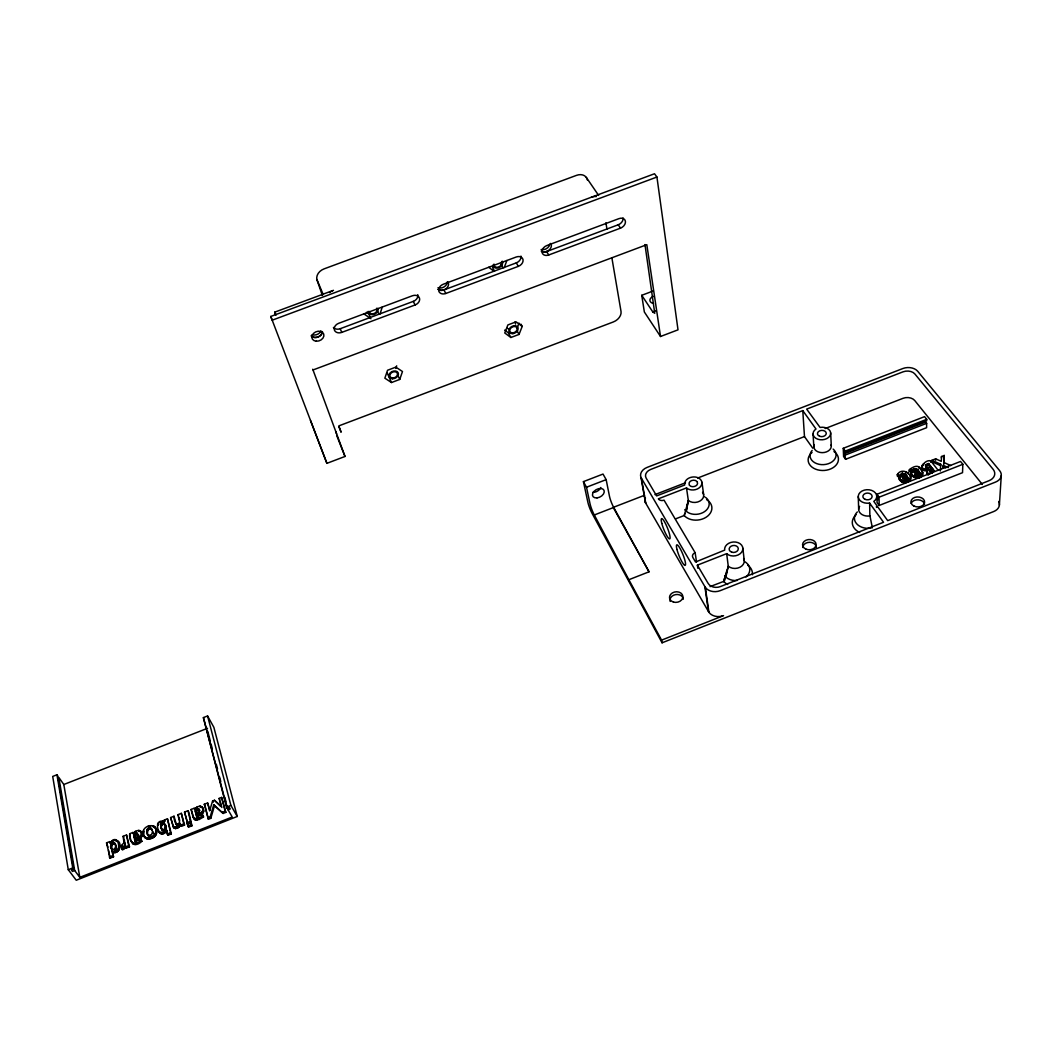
<?xml version="1.0" encoding="UTF-8"?>
<svg xmlns="http://www.w3.org/2000/svg" width="1054" height="1054" viewBox="0 0 1054 1054"><rect width="100%" height="100%" fill="white"/><g stroke="black" fill="none" stroke-linecap="round" stroke-linejoin="round"><path stroke-width="1.5" d="M906.321 476.434L906.321 474.998L899.009 477.87L899.022 479.306L902.026 482.113L905.215 482.64L905.215 481.204C918.627 479.201 903.107 464.774 897.297 474.616L897.297 476.052L898.706 477.08L902.962 474.853L905.346 475.473L905.346 474.036L901.552 473.773L898.693 475.644L898.706 477.08M906.032 473.101L906.032 471.665M905.215 482.64L906.414 482.442L906.414 481.006M906.677 480.743L907.837 478.121L907.191 476.184L902.791 477.897L902.804 479.333M907.481 478.806L907.481 480.242L907.191 476.184M906.414 482.442L907.652 482.034L907.652 480.598M907.837 479.557L907.744 477.238M908.074 473.997L908.074 472.561M907.652 482.034L908.838 481.48L908.838 480.044M909.299 471.349L909.299 469.913C925.149 455.921 927.059 488.463 911.038 474.59L911.051 473.154L918.35 470.282L918.337 471.731L914.964 470.15L910.709 472.376L909.299 471.349L910.037 469.188M908.838 481.48L909.76 479.386M909.747 480.822L910.406 478.621M910.379 475.13L910.392 480.057M910.775 479.214L910.748 476.039M910.709 472.376L910.709 470.94L913.568 469.07L916.242 468.793L918.35 470.282M910.88 469.979L910.893 468.529M911.618 475.341L911.051 473.154M162.013 829.735C158.746 826.112 165.425 820.961 166.031 826.692C157.389 811.975 161.894 841.606 165.28 825.519M912.369 476.184L911.631 473.905M913.186 476.869L912.369 474.748M913.554 470.506L913.568 469.07M914.068 477.383L913.186 475.433M914.964 470.15L914.977 468.714M915.043 477.739L915.043 476.303L914.081 475.947M915.781 475.525L914.832 473.18L919.22 471.454L919.879 474.827L919.786 472.521M916.124 477.923L916.137 476.487L915.043 476.303M916.229 470.229L916.242 468.793M917.27 477.91L917.283 476.474L921.815 474.643L922.922 472.205M917.349 470.756L917.362 469.32M918.456 477.712L918.469 476.276M919.088 468.753L919.101 467.317M919.76 473.957L919.22 471.454M919.523 475.512L919.892 473.391M919.707 477.304L919.72 475.868M920.88 476.751L920.893 475.301M920.959 470.005L920.972 468.569M921.789 476.092L921.815 474.643M921.776 469.465L922.382 471.849L922.408 470.4M927.994 470.545L928.021 469.096L926.321 469.399L926.308 470.835C917.56 470.097 924.239 459.425 930.669 460.769L938.047 470.176M922.158 468.503L922.079 465.578M922.434 475.341L922.448 473.892M921.973 467.752L922.434 464.867M922.632 469.267L922.184 467.054M922.948 464.287L922.421 466.316M923.62 470.203L922.645 467.831M923.62 465.183L923.647 463.747M924.845 470.73L924.872 469.28L923.633 468.753M925.689 465.236L925.636 467.357L926.137 466.092L928.64 464.985L928.666 463.536L926.163 464.656L926.071 466.698L927.573 467.594L931.13 466.698L928.666 463.536M844.425 453.628L925.57 421.995L926.65 423.339L926.585 427.7L845.598 459.294L843.595 456.553L843.253 448.306L924.556 416.646L926.703 419.321L926.69 420.783L845.321 452.495L844.32 451.125L845.598 459.294M926.044 468.134L926.071 466.698M926.137 466.092L926.163 464.656M926.729 470.677L928.416 474.998L926.743 473.035L926.729 470.677L928.021 469.096M927.151 469.794L926.743 473.035M927.059 465.604L927.072 464.155M927.217 473.931L927.243 472.495M927.546 469.043L927.573 467.594M927.784 474.537L927.797 473.101M928.534 469.017L928.561 467.581M929.641 470.189L929.615 471.639L929.707 469.557L932.223 468.095L934.555 471.085L931.459 471.81L929.707 469.557M929.997 470.888L930.642 472.943L930.656 471.494M929.694 471.006L930.208 469.004M930.642 462.219L930.669 460.769M930.181 470.453L931.143 468.516M931.104 468.134L931.13 466.698M931.433 473.246L931.459 471.81M931.907 460.295L931.881 461.731L940.669 465.67L940.708 464.221L931.907 460.295L935.662 458.819L941.275 461.336L941.499 456.527L944.252 455.447L943.857 463.931L944.252 455.447M933.752 471.533L932.223 468.095M932.382 473.246L932.408 471.81M935.636 460.255L935.662 458.819M941.472 457.976L941.499 456.527M948.416 467.647L943.29 465.381L943.251 466.83L945.807 467.963M115.861 845.071L116.362 848.733L115.558 847.574C116.665 838.088 106.454 845.124 112.514 850.235L111.316 848.259M943.185 468.279L943.29 465.381M962.842 464.3L962.526 472.679L879.194 505.446L877.073 502.521L876.994 498.239L878.061 499.688L878.008 497.185L876.915 494.286L960.55 461.454L962.842 464.3L879.049 497.211L879.194 505.446M115.558 847.574L114.478 849.195L112.106 849.484C110.406 847.139 112.462 842.001 115.492 844.254L114.293 842.713M143.094 832.858C142.633 824.926 156.941 822.239 156.703 831.659C157.138 839.63 142.817 842.344 143.094 832.858L143.871 834.03M144.148 836.349C149.22 841.461 159.47 833.213 154.872 827.047M940.366 470.954L940.708 464.221M999.376 505.103L1001.274 475.617M202.961 810.302C204.028 804.61 196.084 805.493 194.753 809.551L194.213 808.247L191.13 809.459L193.066 817.232L195.372 819.972L199.14 819.538L203.541 816.942L202.105 814.228L197.111 816.56L195.991 814.413L200.892 813.201L202.961 810.302L203.672 811.488L202.342 813.78L199.799 815.374L196.716 815.598L195.991 814.413M203.672 811.488L202.276 807.153M922.803 474.484L922.764 472.759M125.676 845.927L124.912 848.062L122.343 849.853L120.999 845.927L124.029 842.739L123.094 836.323L126.533 834.966L129.484 846.836L126.111 848.167L124.873 844.781L126.111 848.167M124.214 839.076L124.833 843.898L124.029 842.739M141.42 834.623C142.685 828.826 134.635 829.748 133.278 833.819L132.778 832.502L129.695 833.727C128.654 842.726 134.609 846.454 141.117 840.17L140.459 838.602L135.413 840.96L134.372 838.773L139.286 837.561L141.42 834.623L142.198 835.782L140.063 838.721L136.559 840.13L134.372 838.773M142.198 835.782L140.841 831.408M152.369 832.383L151.46 834.821L148.127 835.361C145.953 833.134 145.953 827.746 149.918 827.654L151.657 829.037L153.146 833.543L152.949 831.804M148.127 835.361L148.891 836.52C146.717 834.294 146.73 828.905 150.682 828.813L152.422 830.196L150.893 828.036M705.851 497.607A12.925 9.657 -7.2 0 1 704.678 511.559A12.925 9.657 -7.2 0 1 686.246 511.256L688.328 500.426L686.497 487.923L658.342 498.819A4.374 3.254 -8.7 0 0 664.046 500.163L695.153 552.704L696.536 562.098M121.553 848.694L124.108 846.902L124.873 844.781M686.246 511.256L688.328 500.426A8.669 6.443 -7.3 0 0 699.961 501.045A8.669 6.443 -7.3 0 0 702.544 492.323M111.013 844.109L109.708 841.619L106.546 842.857L110.051 858.18L113.529 856.81L111.816 850.96C123.674 854.965 118.153 830.921 110.196 842.963L111.856 845.15M111.816 850.96C117.297 857.021 123.595 844.689 117.692 840.67M737.181 580.49A13.518 10.448 -4.9 0 1 725.877 577.105L728.261 566.169L726.667 553.653L697.379 565.155L697.84 568.277M707.735 500.413A15.046 11.265 -7.2 0 1 706.18 517.198A15.046 11.265 -7.2 0 1 684.283 515.604L688.328 500.426M743.623 558.528A9.064 6.983 -5 0 1 739.882 567.289A9.064 6.983 -5 0 1 728.261 566.169L724.164 581.927A15.731 12.187 -4.8 0 0 727.682 584.496M726.944 570.28L723.69 581.413L710.067 586.604M675.535 518.884L684.204 515.525L684.757 513.509M196.228 813.161L199.364 811.923L198.626 808.919C195.161 808.115 194.226 812.726 196.953 814.347L195.688 812.66M210.813 818.312L210.102 817.127L213.791 804.624L223.145 813.438L225.859 812.357L221.63 797.417L219.113 798.418L221.116 806.284L214.476 800.249L212.592 800.987L209.588 810.842L207.625 802.95L204.278 804.268L208.389 819.274L210.813 818.312L214.489 805.809L213.791 804.624M724.506 578.29L724.164 581.927M134.121 836.995L135.373 837.64L137.784 836.257L137.152 833.2C133.726 832.396 132.62 837.047 135.426 838.655L133.805 836.125M196.413 813.846L196.228 811.343L198.6 809.999L199.891 810.539L199.166 809.353M379.967 314.079L382.273 307.03M159.734 833.147L158.97 831.975L162.843 832.423L166.071 829.3L167.902 835.295L171.341 833.938L167.454 818.813L164.305 820.052L164.411 821.54C151.486 817.43 159.352 842.844 166.822 830.473L165.294 828.457M134.899 838.154L135.373 834.979L138.456 834.808M395.79 368.465L396.686 365.83M399.743 379.427L402.483 371.535L395.856 367.121L387.543 370.257L384.855 378.188L391.495 382.536L399.743 379.427L397.859 375.29M504.207 267.637L506.882 260.496M516.961 328.413L519.042 323.091M522.191 326.411L516.078 321.839L507.87 324.935L504.761 332.985L510.887 337.491L519.042 334.421L522.191 326.411L520.874 324.079M180.366 825.769L180.827 824.689L181.446 826.283L184.529 825.071L181.341 813.332L177.915 814.689L179.667 822.291C175.794 827.983 173.831 819.722 174.029 816.218L170.603 817.561L173.581 827.561L175.623 828.615L178.337 827.64L180.366 825.769L180.089 823.517L181.446 826.283M195.464 810.724L195.925 809.841M166.045 829.63L164.964 828.997M172.83 826.389L176.374 827.074L179.628 824.597M140.459 838.602L141.895 841.329C133.832 848.668 130.248 842.278 129.695 833.727M919.536 474.076L917.731 474.787L915.781 474.076M275.937 315.212L274.765 312.142L333.459 290.324M184.542 812.067L187.981 810.71L188.706 811.896L191.196 822.436L187.744 823.793L184.542 812.067L187.744 823.793M73.596 869.089L57.786 775.968L56.942 774.782L52.7 776.442L68.273 869.708L72.739 867.943L73.596 869.089L71.369 869.972L72.449 871.408L74.676 870.525L79.814 877.363L232.223 817.008L228.072 809.841L226.847 805.137M125.321 847.021L128.693 845.69L129.484 846.836M180.695 825.111L183.791 823.885L184.529 825.071M187.019 822.621L190.471 821.25L191.196 822.436M237.255 816.468L213.857 727.3L207.572 715.956L203.396 717.59L226.491 807.14L230.879 805.401L237.255 816.468L76.244 880.248L68.273 869.708M187.269 823.675L190.721 822.318L191.446 823.49L191.986 825.769L188.534 827.126L187.269 823.675L188.534 827.126M226.491 807.14L227.19 808.339L229.39 807.469L230.259 808.971L228.072 809.841M109.234 857.034L112.712 855.664M167.138 834.122L170.59 832.765L171.341 833.938M187.796 825.954L191.261 824.584L191.986 825.769M207.678 818.088L210.102 817.127M222.447 812.252L225.161 811.172L225.859 812.357M998.652 501.48A11.66 8.379 3.5 0 1 993.685 511.546L662.07 642.808L661.583 640.134L723.545 615.615M74.676 870.525L58.826 777.444L63.807 784.505L207.506 728.301M583.429 481.625L586.498 487.238L590.056 503.878A8.458 1.212 68.6 0 0 594.285 514.984L628.869 579.713L649.027 571.808L613.705 507.448A8.445 1.317 68.5 0 1 609.489 496.342L606.155 479.636L603.02 474.063L583.429 481.625L587.895 502.376A8.406 1.199 68.6 0 0 592.098 513.403L662.07 642.808M904.253 478.766L907.178 477.62M914.819 474.616L919.207 472.903M931.117 469.965L932.197 469.544M845.321 452.495L845.268 451.059L926.703 419.321M845.427 455.012L926.65 423.339M594.285 514.984L613.705 507.448M654.956 494.616L685.469 482.772M697.682 478.029L804.479 436.58L802.779 410.612L650.7 469.438A8.616 6.324 -9.1 0 0 646.142 478.094L656.629 495.92L684.692 485.011C683.769 476.105 699.83 473.694 701.964 482.271L703.664 494.813M825.124 428.556L903.054 398.307A8.63 5.968 -1 0 1 914.753 400.546L982.341 484.432M586.498 487.238L606.155 479.636M644.587 495.248L613.204 507.396L649.027 571.808M310.482 420.454L326.898 463.338L345.001 456.461L312.748 369.243M653.335 290.93L641.741 295.304L644.35 311.984L660.515 336.489L678.012 329.836L656.932 177.032L654.508 173.752L270.773 316.45L326.898 463.338M641.741 295.304L652.769 311.879L655.707 310.772M341.773 332.392L415.078 304.975A6.192 4.756 -26.6 0 0 419.518 298.216A6.192 4.756 -26.6 0 0 412.377 295.779L338.663 323.315A6.219 4.796 -22.8 0 0 334.395 330.034A6.219 4.796 -22.8 0 0 341.773 332.392L340.192 328.716A6.205 4.796 -22.8 0 1 333.433 327.451M445.789 293.486L518.331 266.359A6.192 4.69 -31.5 0 0 522.995 259.534A6.192 4.69 -31.5 0 0 516.223 257.005L443.26 284.251A6.192 4.743 -28.1 0 0 438.754 291.023A6.192 4.743 -28.1 0 0 445.789 293.486L443.932 289.929L440.901 290.39L438.332 289.494M548.726 254.989L620.516 228.138A6.219 4.598 -35.8 0 0 625.404 221.261A6.219 4.598 -35.8 0 0 618.975 218.626L546.776 245.582A6.192 4.664 -32.9 0 0 542.046 252.42A6.192 4.664 -32.9 0 0 548.726 254.989L546.604 251.55L543.64 251.985L541.203 251.05A6.179 4.664 -32.9 0 0 548.831 250.285A6.179 4.664 -32.9 0 0 550.755 243.395M313.117 369.928L646.813 244.673L660.515 336.489M656.932 177.032L272.195 320.192L270.773 316.45M494.471 266.886L492.574 267.597L494.537 271.076M340.192 328.716L413.313 301.378A6.179 4.756 -26.6 0 0 417.727 294.646M443.932 289.929L516.302 262.881A6.179 4.69 -31.6 0 0 520.939 256.096M546.604 251.55L618.224 224.779A6.205 4.598 -35.8 0 0 623.098 217.928M194.002 818.444L198.415 818.352L202.829 815.756L203.541 816.942M906.677 479.306L904.701 479.346L902.791 477.897M697.379 565.155L708.156 583.442A9.249 7.207 -5.7 0 0 720.396 586.577L883.542 522.27L869.563 503.061A9.249 6.772 -0.6 0 1 858.325 495.683A9.249 6.772 -0.6 0 1 871.711 490.413A9.249 6.772 -0.6 0 1 873.806 501.401L887.692 520.636L988.929 480.743A11.857 8.406 2.6 0 0 993.105 469.293L914.925 374.025A8.775 5.981 -1.4 0 0 903.028 371.838L806.653 409.11L820.052 427.423A8.814 6.271 -3.2 0 1 830.592 434.169A8.814 6.271 -3.2 0 1 817.706 439.175A8.814 6.271 -3.2 0 1 815.994 429.004L802.779 410.612M859.603 506.355A9.17 6.759 -0.4 0 0 860.631 513.535A9.17 6.759 -0.4 0 0 869.866 515.907L869.642 503.048M916.137 476.487L917.283 476.474M899.009 477.87L902.026 480.677L905.215 481.204M924.872 469.28L926.321 469.399M929.971 474.063L928.442 473.562M141.618 832.581L139.154 830.407M153.014 826.639L155.636 828.22M943.897 462.482L950.774 465.565M201.946 807.509L202.987 808.339M366.397 312.261L368.729 313.868L370.376 317.491M363.92 313.894L370.929 318.69M909.299 469.913L910.709 470.94M897.297 474.616L898.693 475.644M504.642 330.1L508.318 332.814L510.887 337.491M488.753 267.268L493.904 271.234M686.497 487.923C691.45 492.192 702.122 489.583 701.964 482.271M214.489 805.809L223.145 813.438M311.141 335.778C314.659 339.533 322.116 336.674 322.379 331.588A6.219 4.796 -21.6 0 1 318.255 336.898A6.219 4.796 -21.6 0 1 311.483 336.16M220.708 806.468L214.476 800.249M725.877 577.105L725.033 576.248A13.518 10.448 -4.9 0 1 724.651 575.8M193.066 817.232L194.726 819.63M905.346 474.036L906.321 474.998M685.838 510.874L685.456 510.479A12.925 9.657 -7.2 0 1 684.797 509.635M697.102 481.665C694.77 478.542 687.63 480.677 689.25 484.906M928.64 464.985L930.287 467.08M689.448 485.196C691.49 488.292 699.158 486.289 697.274 481.902M843.253 448.306L845.268 451.059M876.915 494.286L879.049 497.211M804.479 436.58L812.753 448.2M106.546 842.857L107.956 847.166M112.554 851.382L113.371 852.541M110.854 844.636L111.658 845.782M115.505 851.145L116.309 852.304M110.815 845.624L111.619 846.784M114.399 851.474L115.202 852.633M110.986 846.968L111.803 848.127M113.41 851.553L114.227 852.712M111.869 843.042L112.686 844.188M115.347 848.206L116.164 849.366M110.71 842.067L111.526 843.213M116.599 850.591L117.402 851.737M111.395 843.463L112.198 844.623M114.991 848.747L115.808 849.906M114.478 849.195L115.294 850.341M118.733 847.89L119.537 849.037M112.356 840.525L113.16 841.685M113.792 842.515L114.596 843.661M118.206 848.957L119.023 850.117M115.387 845.229L116.19 846.388M113.2 842.515L114.003 843.674M115.584 846.612L116.388 847.759M112.501 842.713L113.305 843.859M117.495 849.867L118.298 851.013M652.769 311.879L654.758 313.301L644.969 244.554M115.4 839.59L116.203 840.749M114.412 839.695L115.215 840.855M122.304 845.216L123.107 846.362M123.252 847.877L124.056 849.023M120.999 845.927L121.803 847.073M116.269 839.722L117.073 840.868M122.238 848.483L123.028 849.643M124.649 845.848L125.452 847.008M124.108 846.902L124.912 848.062M124.135 841.935L124.925 843.095M123.094 836.323L123.898 837.482M586.314 177.415L598.632 195.412M618.224 224.779L620.516 228.138M134.53 843.358L135.32 844.517M133.647 843.371L134.438 844.531M132.896 843.2L133.687 844.359M131.368 841.619L133.054 844.017M136.164 840.934L136.954 842.093M134.662 840.196L136.203 842.12M134.912 840.71L135.702 841.869L135.149 839.933M137.442 838.549L138.232 839.709M132.778 832.502L133.568 833.661M134.016 834.439L134.807 835.611M133.753 835.216L134.543 836.375M135.373 837.64L136.164 838.8M135.768 838.958L136.559 840.13M136.427 833.095L137.204 834.254M138.048 835.427L138.825 836.586M141.117 840.17L141.895 841.329M139.286 837.561L140.063 838.721M137.784 836.257L138.575 837.416M134.569 832.067L136.256 834.504M138.97 839.722L139.747 840.894M134.596 833.819L135.373 834.979M133.766 832.923L134.543 834.083M140.63 836.244L141.407 837.403M140.011 836.942L140.801 838.101M137.152 833.2L138.772 835.611M135.492 831.395L136.282 832.555M140.38 830.908L141.157 832.08M139.826 830.578L140.604 831.738M141.434 832.923L142.211 834.083M141.526 833.78L142.303 834.939M138.377 830.407L139.154 831.566M141.117 835.44L141.895 836.599M147.942 837.97L148.706 839.129M143.146 831.646L143.924 832.805M146.756 837.93L147.534 839.089M143.265 834.162L144.925 837.508M145.715 837.627L146.493 838.8M143.621 835.361L144.398 836.533M144.846 837.1L145.623 838.259M149.115 835.743L149.879 836.916M147.362 834.36L148.14 835.519M149.26 837.759L150.024 838.918M143.436 830.499L144.214 831.672M152.132 836.626L152.896 837.785M146.901 829.617L147.665 830.776M150.34 835.519L151.104 836.692M146.651 831.013L147.428 832.173M150.709 837.284L151.486 838.444M148.311 826.112L149.075 827.271M148.706 827.864L149.47 829.037M153.317 835.835L154.095 837.008M147.586 828.576L148.35 829.735M705.337 587.407A11.581 9.025 -5.7 0 0 720.211 590.662L995.463 482.113A11.897 8.419 2.9 0 0 999.627 470.637L917.691 371.258A10.962 7.457 -1.4 0 0 902.843 368.531L647.09 467.409A10.764 7.905 -9.2 0 0 641.043 477.594L705.337 587.407L708.92 612.321A11.37 8.985 -5.3 0 0 722.622 615.944M155.584 832.844L156.348 834.017M149.76 825.638L150.524 826.81M155.057 833.925L155.821 835.084M149.918 827.654L150.682 828.813M154.306 834.939L155.07 836.112M155.768 829.221L156.532 830.381M153.291 825.769L154.055 826.942M155.939 830.486L156.703 831.659M155.873 831.698L156.638 832.871M160.695 832.779L161.46 833.951M159.786 832.528L160.551 833.688M154.161 826.296L154.925 827.469M155.399 828.022L156.163 829.195M641.043 477.594L645.47 502.705L708.92 612.321M157.547 824.083L158.298 825.256M162.843 832.423L163.607 833.595M161.723 832.739L162.487 833.912M160.867 824.307L161.618 825.48M160.669 824.926L161.433 826.099M164.793 831.198L165.544 832.37M160.669 825.888L161.42 827.061M160.893 827.245L161.657 828.418M163.897 831.896L164.661 833.055M158.047 823.214L158.811 824.386M161.262 828.563L162.408 830.526M162.369 823.016L163.133 824.188M165.478 827.825L166.229 828.997M161.71 823.345L162.474 824.518M165.518 830.328L166.268 831.501M161.209 823.78L161.973 824.953M159.602 821.843L160.366 823.016M164.49 829.419L165.241 830.592M164.095 823.042L165.662 825.427M162.685 821L163.436 822.173M163.594 822.845L164.358 824.017M163.027 822.831L163.778 824.004M165.491 826.837L166.242 828.009M164.305 820.052L165.056 821.224M174.872 827.443L175.623 828.615M173.699 827.206L174.437 828.378M175.965 824.044L176.703 825.216M177.599 826.468L178.337 827.64M170.603 817.561L173.581 827.561M176.374 827.074L177.112 828.246M174.029 816.218L176.466 824.808M178.693 825.651L179.43 826.823M177.625 824.123L178.363 825.295M177.915 814.689L178.653 815.862M194.647 818.787L195.372 819.972M726.667 553.653L726.707 553.706A9.143 6.996 -5.2 0 0 741.542 552.336A9.143 6.996 -5.2 0 0 735.692 542.059A9.143 6.996 -5.2 0 0 724.665 550.122L695.535 562.006L692.847 557.447A4.545 3.491 -6.8 0 1 695.153 552.704M191.13 809.459L194.2 819.103M196.294 818.932L197.019 820.117M195.412 818.945L196.136 820.131M196.966 813.293L197.691 814.478M195.267 810.908L195.991 812.094M197.414 814.597L198.126 815.783M195.346 811.804L196.057 812.99M197.862 816.534L198.587 817.72M197.111 816.56L197.836 817.746M196.334 815.822L197.322 817.509L196.716 815.598M195.991 807.812L196.716 808.998M196.94 809.064L197.651 810.249M199.087 814.189L199.799 815.374M196.07 809.538L196.782 810.724M195.504 810.157L196.228 811.343M194.213 808.247L194.924 809.432M201.617 812.594L202.342 813.78M202.105 814.228L202.829 815.401M198.626 808.919L199.351 810.104M200.892 813.201L201.617 814.386M196.9 807.153L197.625 808.339M197.888 808.826L198.6 809.999M199.364 811.923L200.076 813.108M200.55 806.165L201.261 807.351M199.773 806.165L200.484 807.351M202.684 811.119L203.396 812.291M202.223 811.896L202.935 813.082M201.801 806.653L202.513 807.838M202.921 808.629L203.633 809.815M203.04 809.472L203.751 810.658M204.278 804.268L204.99 805.467M207.625 802.95L209.904 810.447M212.592 800.987L213.303 802.173M516.302 262.881L518.331 266.359M219.113 798.418L219.799 799.604M501.019 264.435L503.008 267.9M517.092 330.916L519.042 334.421M203.396 717.59L227.19 808.339M628.869 579.713L661.583 640.134M413.313 301.378L415.078 304.975M377.279 310.666L378.953 314.276M387.147 372.866L391.495 382.536M587.368 179.97A10.29 7.865 -36.1 0 0 576.498 175.359L324.079 268.875A10.29 8.168 -23 0 0 316.885 279.534L323.235 294.58M338.874 426.765L341.114 432.219L338.848 425.882L613.323 321.957A9.776 6.97 -32.8 0 0 621.03 311.47L611.952 258.256M336.661 435.421L345.001 456.461M274.765 312.142L275.726 314.619M335.752 431.626L336.555 433.945M109.708 841.619L110.196 842.963M322.366 295.449L316.885 279.534M158.074 829.88L158.732 831.79M207.572 715.956L230.879 805.401M207.783 731.344L210.22 740.764M211.024 743.913L212.249 748.617M216.307 764.321L217.519 769.025M219.548 776.877L220.76 781.581M224.818 797.285L226.043 801.989M221.63 797.417L225.161 811.172M220.207 801.185L221.814 807.469M205.359 806.995L208.389 819.274M187.981 810.71L190.471 821.25M190.721 822.318L191.261 824.584M181.341 813.332L183.791 823.885M178.996 817.377L179.707 820.42M167.454 818.813L170.59 832.765M166.822 830.473L167.902 835.295M869.958 515.893L872.356 527.817M126.533 834.966L128.693 845.69M112.62 852.106L113.529 856.81M108.562 850.314L110.051 858.18M641.359 478.213L645.786 503.325M63.807 784.505L79.814 877.363M605.892 222.789L606.999 229.245M56.942 774.782L72.739 867.943M704.889 586.722L708.472 611.636M742.846 548.146L744.269 560.636M813.069 434.05L813.833 446.896M830.671 432.944L831.29 445.816M858.259 496.592L858.667 509.438M899.589 478.621L899.589 480.057M898.021 473.892L898.034 475.328M902.026 480.677L902.026 482.113M901.552 473.773L901.565 475.209M901.144 480.163L901.144 481.586M900.327 479.478L900.327 480.914M904.701 479.346L904.701 480.782M904.227 473.509L904.227 474.946M904.082 481.217L904.082 482.653M902.962 473.417L902.962 474.853M902.988 481.032L902.988 482.468M902.343 471.718L902.356 473.154M600.846 487.488A6.324 4.15 -28.5 0 1 592.822 492.323M833.964 451.52A15.178 10.948 -2.8 0 1 834.57 466.606A15.178 10.948 -2.8 0 1 813.714 468.266A15.178 10.948 -2.8 0 1 811.079 453.352M811.554 452.891A15.178 10.948 -2.8 0 1 812.067 452.443M670.173 601.412A6.706 5.283 -7.5 0 1 675.654 594.588A6.706 5.283 -7.5 0 1 683.321 599.212M911.183 503.338A6.838 4.993 1.3 0 1 918.403 499.833A6.838 4.993 1.3 0 1 924.556 504.418M802.779 547.474A6.759 5.125 -1.9 0 1 809.762 542.296A6.759 5.125 -1.9 0 1 816.283 547.619M645.47 502.705A10.58 7.879 -8.9 0 1 645.443 497.949M747.655 565.076A15.731 12.187 -4.8 0 1 752.437 574.733M744.559 561.532A13.518 10.448 -4.9 0 1 745.995 577.012M871.118 528.08A13.676 10.132 -0.2 0 1 856.52 523.627A13.676 10.132 -0.2 0 1 857.337 511.941M876.335 506.75A9.17 6.759 -0.4 0 1 876.638 507.422M859.669 532.468A15.902 11.805 -0.1 0 1 855.216 515.669M855.967 514.945A15.902 11.805 -0.1 0 1 856.243 514.708M831.105 444.854A8.748 6.271 -3 0 1 822.094 452.653A8.748 6.271 -3 0 1 814.268 444.617M833.161 449.083A13.043 9.394 -2.9 0 1 832.278 461.678A13.043 9.394 -2.9 0 1 814.821 462.746A13.043 9.394 -2.9 0 1 812.16 450.374M706.588 499.675A15.046 11.265 -7.2 0 1 707.168 500.031M704.388 496.645A12.925 9.657 -7.2 0 1 704.902 496.948M549.924 244.027A6.166 4.664 -33 0 1 541.163 249.495M447.318 281.826A6.166 4.743 -28.1 0 1 444.142 286.859A6.166 4.743 -28.1 0 1 438.029 287.637M591.334 197.243A10.461 7.892 -35.7 0 1 596.314 196.558M320.969 330.956A6.205 4.796 -21.6 0 1 312.103 334.685M447.752 281.853A6.179 4.743 -28.1 0 1 445.908 288.862A6.179 4.743 -28.1 0 1 437.937 289.165M329.559 292.604A10.448 8.195 -23.1 0 1 332.616 290.667M376.581 308.282A4.124 3.188 -24.6 0 1 374.275 313.42A4.124 3.188 -24.6 0 1 369.137 311.404M501.48 261.985A4.124 3.136 -30.8 0 1 498.16 267.123A4.124 3.136 -30.8 0 1 493.997 264.093M377.78 308.269A5.165 3.979 -24.6 0 1 374.065 314.355A5.165 3.979 -24.6 0 1 368.123 311.431M502.191 261.155A5.151 3.926 -30.8 0 1 498.99 267.663A5.151 3.926 -30.8 0 1 492.969 265.028M514.839 322.129A4.927 3.623 -29.6 0 1 515.525 324.092M508.463 328.848A4.927 3.623 -29.6 0 1 507.356 328.308M653.454 303.433A5.744 3.781 -9.6 0 1 649.91 300.258A5.744 3.781 -9.6 0 1 653.375 296.385M597.038 497.896A6.35 4.15 -28.5 0 0 604.008 490.321A6.35 4.15 -28.5 0 0 594.008 491.375A6.35 4.15 -28.5 0 0 597.038 497.896M913.95 506.039A6.851 4.993 1.2 0 0 924.608 502.336A6.851 4.993 1.2 0 0 914.753 497.422A6.851 4.993 1.2 0 0 913.95 506.039M805.928 549.121A6.772 5.125 -2 0 0 816.112 544.562A6.772 5.125 -2 0 0 805.994 540.228A6.772 5.125 -2 0 0 805.928 549.121M731.726 552.177A4.572 3.491 -5.2 0 0 738.287 548.541A4.572 3.491 -5.2 0 0 731.186 546.143A4.572 3.491 -5.2 0 0 731.726 552.177M673.427 602.045A6.719 5.283 -7.5 0 0 682.86 596.221A6.719 5.283 -7.5 0 0 672.294 592.967A6.719 5.283 -7.5 0 0 673.427 602.045M865.044 499.332A4.624 3.386 -0.6 0 0 872.119 496.553A4.624 3.386 -0.6 0 0 865.321 493.47A4.624 3.386 -0.6 0 0 865.044 499.332M819.656 436.29A4.414 3.136 -3.2 0 0 826.27 433.392A4.414 3.136 -3.2 0 0 819.656 430.849A4.414 3.136 -3.2 0 0 819.656 436.29M676.958 549.45A11.107 2.029 67.9 0 0 684.876 565.392A11.107 2.029 67.9 0 0 681.095 550.399A11.107 2.029 67.9 0 0 676.958 549.45M661.793 523.377A10.909 1.963 68.2 0 0 669.501 538.91A10.909 1.963 68.2 0 0 665.693 524.009A10.909 1.963 68.2 0 0 661.793 523.377M512.982 332.853A3.952 2.898 -29.5 0 0 516.921 327.741A3.952 2.898 -29.5 0 0 510.518 328.466A3.952 2.898 -29.5 0 0 512.982 332.853M392.773 378.004A3.966 2.951 -24.3 0 0 397.332 373.314A3.966 2.951 -24.3 0 0 390.902 373.248A3.966 2.951 -24.3 0 0 392.773 378.004M512.863 333.644A4.941 3.636 -29.5 0 0 517.777 327.254A4.941 3.636 -29.5 0 0 509.78 328.163A4.941 3.636 -29.5 0 0 512.863 333.644M392.549 378.781A4.967 3.689 -24.3 0 0 398.241 372.932A4.967 3.689 -24.3 0 0 390.204 372.852A4.967 3.689 -24.3 0 0 392.549 378.781M316.332 341.206A6.232 4.796 -21.6 0 0 323.71 334.039A6.232 4.796 -21.6 0 0 313.552 333.367A6.232 4.796 -21.6 0 0 316.332 341.206"/></g></svg>
